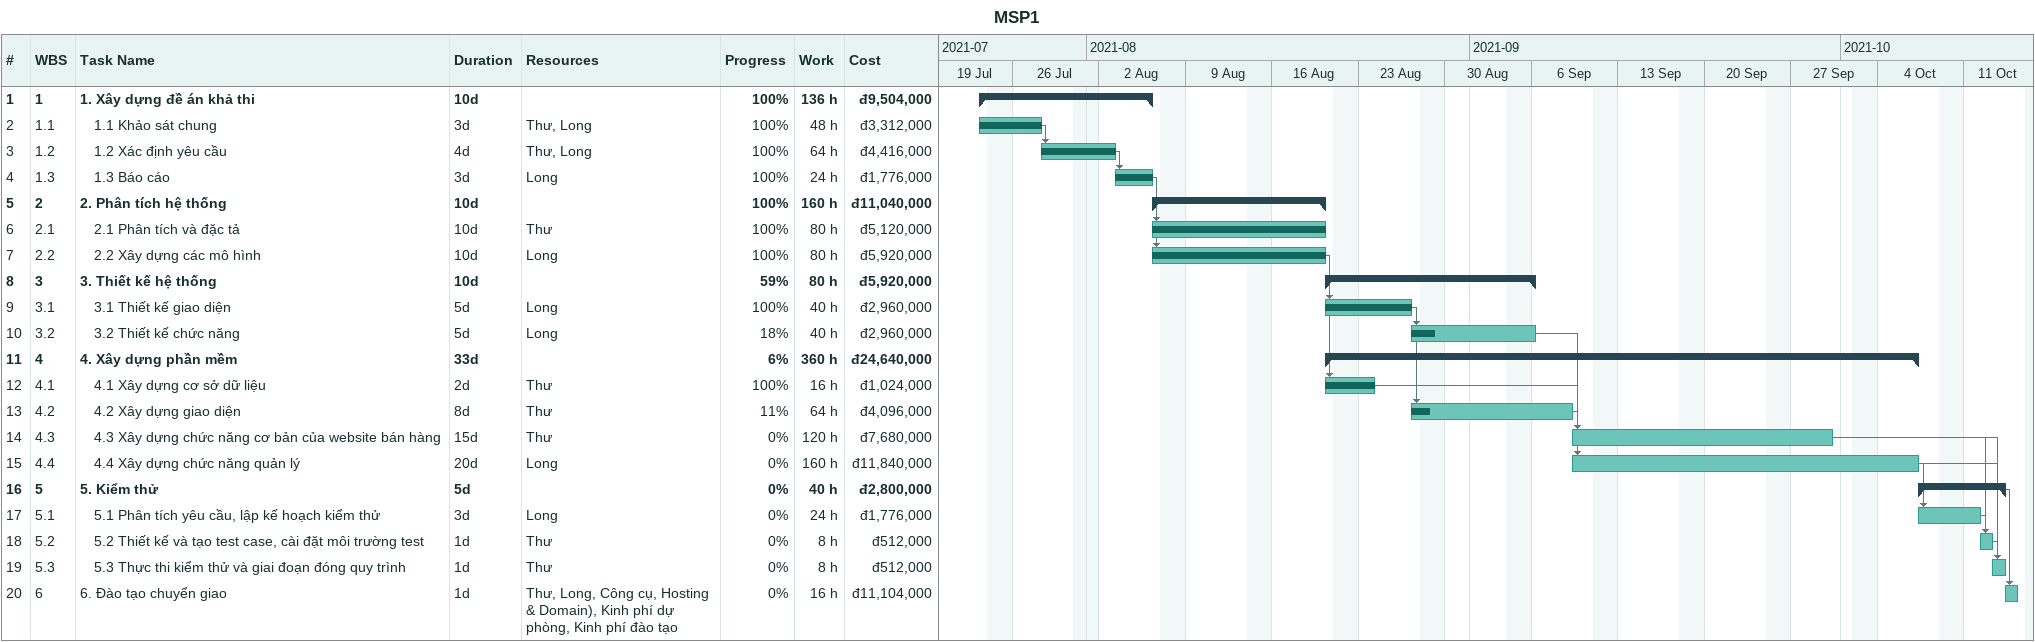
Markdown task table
MSP1

| ID | WBS | Task | Duration | Start | Finish | Predecessors | Resources | % complete | Work (h) | Cost (đ) |
|---|---|---|---|---|---|---|---|---|---|---|
| 1 | 1 | **1. Xây dựng đề án khả thi** | 10d | 2021-07-23 | 2021-08-06 |  |  | 100 | 136 | 9504000 |
| 2 | 1.1 | 1.1 Khảo sát chung | 3d | 2021-07-23 | 2021-07-28 |  | Thư, Long | 100 | 48 | 3312000 |
| 3 | 1.2 | 1.2 Xác định yêu cầu | 4d | 2021-07-28 | 2021-08-03 | 2 | Thư, Long | 100 | 64 | 4416000 |
| 4 | 1.3 | 1.3 Báo cáo | 3d | 2021-08-03 | 2021-08-06 | 3 | Long | 100 | 24 | 1776000 |
| 5 | 2 | **2. Phân tích hệ thống** | 10d | 2021-08-06 | 2021-08-20 |  |  | 100 | 160 | 11040000 |
| 6 | 2.1 | 2.1 Phân tích và đặc tả | 10d | 2021-08-06 | 2021-08-20 | 4 | Thư | 100 | 80 | 5120000 |
| 7 | 2.2 | 2.2 Xây dựng các mô hình | 10d | 2021-08-06 | 2021-08-20 | 4 | Long | 100 | 80 | 5920000 |
| 8 | 3 | **3. Thiết kế hệ thống** | 10d | 2021-08-20 | 2021-09-06 |  |  | 59 | 80 | 5920000 |
| 9 | 3.1 | 3.1 Thiết kế giao diện | 5d | 2021-08-20 | 2021-08-27 | 7 | Long | 100 | 40 | 2960000 |
| 10 | 3.2 | 3.2 Thiết kế chức năng | 5d | 2021-08-27 | 2021-09-06 | 9 | Long | 18 | 40 | 2960000 |
| 11 | 4 | **4. Xây dựng phần mềm** | 33d | 2021-08-20 | 2021-10-07 |  |  | 6 | 360 | 24640000 |
| 12 | 4.1 | 4.1 Xây dựng cơ sở dữ liệu | 2d | 2021-08-20 | 2021-08-24 | 7 | Thư | 100 | 16 | 1024000 |
| 13 | 4.2 | 4.2 Xây dựng giao diện | 8d | 2021-08-27 | 2021-09-09 | 9, 12 | Thư | 11 | 64 | 4096000 |
| 14 | 4.3 | 4.3 Xây dựng chức năng cơ bản của website bán hàng | 15d | 2021-09-09 | 2021-09-30 | 13, 12, 10 | Thư | 0 | 120 | 7680000 |
| 15 | 4.4 | 4.4 Xây dựng chức năng quản lý | 20d | 2021-09-09 | 2021-10-07 | 13, 12, 10 | Long | 0 | 160 | 11840000 |
| 16 | 5 | **5. Kiểm thử** | 5d | 2021-10-07 | 2021-10-14 |  |  | 0 | 40 | 2800000 |
| 17 | 5.1 | 5.1 Phân tích yêu cầu, lập kế hoạch kiểm thử | 3d | 2021-10-07 | 2021-10-12 | 15 | Long | 0 | 24 | 1776000 |
| 18 | 5.2 | 5.2 Thiết kế và tạo test case, cài đặt môi trường test | 1d | 2021-10-12 | 2021-10-13 | 17, 14, 15 | Thư | 0 | 8 | 512000 |
| 19 | 5.3 | 5.3 Thực thi kiểm thử và giai đoạn đóng quy trình | 1d | 2021-10-13 | 2021-10-14 | 18, 14, 15 | Thư | 0 | 8 | 512000 |
| 20 | 6 | 6. Đào tạo chuyển giao | 1d | 2021-10-14 | 2021-10-15 | 16 | Thư, Long, Công cụ, Hosting & Domain), Kinh phí dự phòng, Kinh phí đào tạo | 0 | 16 | 11104000 |
